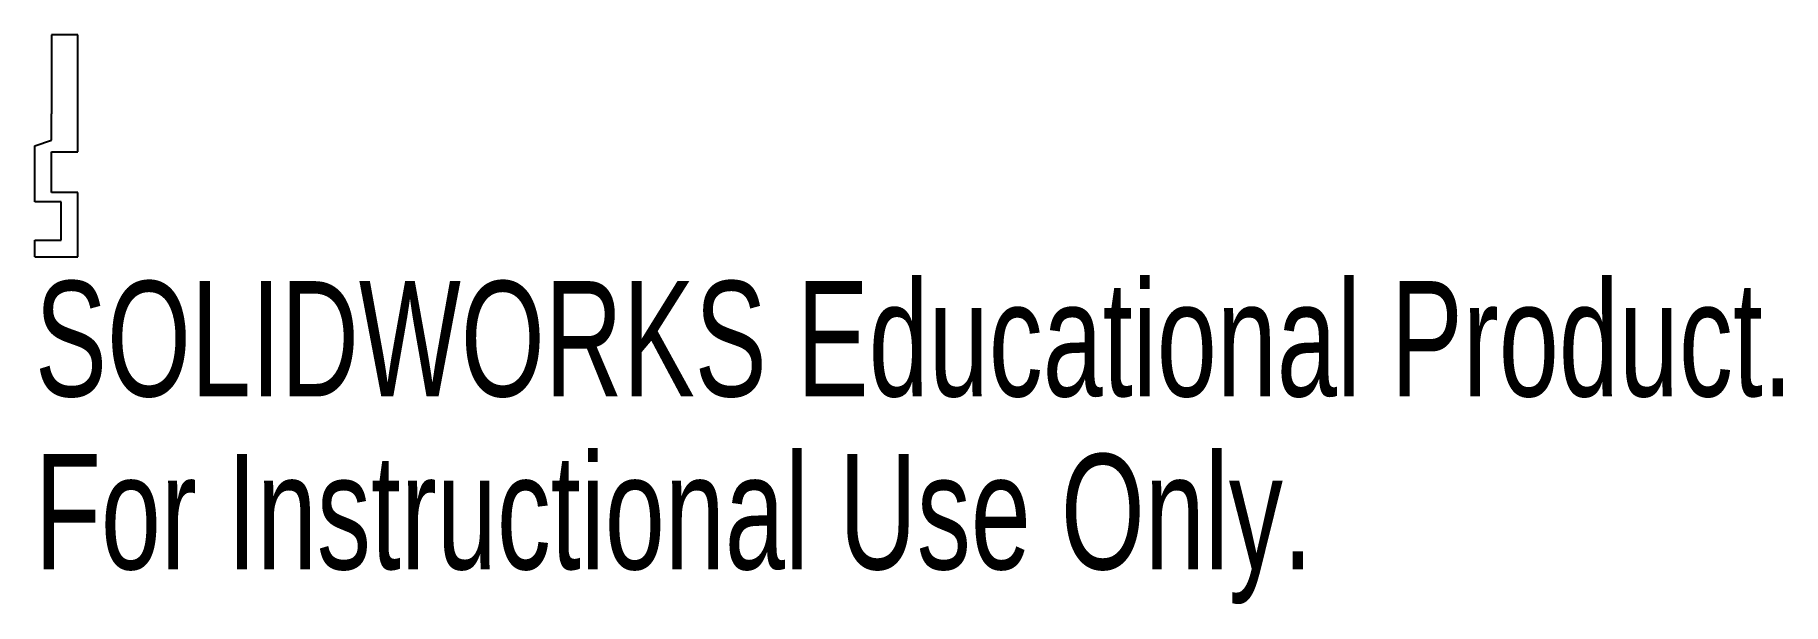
# Model space of a CAD drawing. Header units: millimetres. Extents: x 0 to 73.3, y -14.6 to 9.3.
import ezdxf

# ---------------------------------------------------------------- set-up
doc = ezdxf.new("R2010")
doc.units = ezdxf.units.MM
doc.styles.add('SLDTEXTSTYLE0', font='TXT', dxfattribs={"width": 0.7})

msp = doc.modelspace()

# ---------------------------------------------------------------- linework, layer by layer
at = {"color": 7, "linetype": 'Continuous'}
for p, q in [((1.8, 9.3), (0.7, 9.3)), ((0.7, 9.3), (0.7, 5.992)), ((1.8, 4.4), (1.8, 9.3)), ((0.7, 4.884), (0.7, 5.992)), ((0, 4.65), (0.7, 4.884)), ((0, 2.3), (0, 4.65)), ((0.7, 2.7), (0.7, 4.4)), ((0.7, 4.4), (1.8, 4.4)), ((1.1, 2.3), (0, 2.3)), ((1.8, 2.7), (0.7, 2.7)), ((1.1, 0.7), (1.1, 2.3)), ((1.8, 0), (1.8, 2.7)), ((0, 0), (0, 0.7)), ((0, 0.7), (1.1, 0.7)), ((0, 0), (1.8, 0))]:
    msp.add_line(p, q, dxfattribs=at)

# ---------------------------------------------------------------- texts
at = {"color": 7, "linetype": 'Continuous', "char_height": 4.83362, "attachment_point": 1, "style": 'SLDTEXTSTYLE0'}
for s, insert in [('SOLIDWORKS Educational Product.', (0, -1.02)), ('For Instructional Use Only.', (0, -8.27))]:
    msp.add_mtext(s, dxfattribs=dict(at, insert=insert))

doc.saveas('drawing.dxf')
